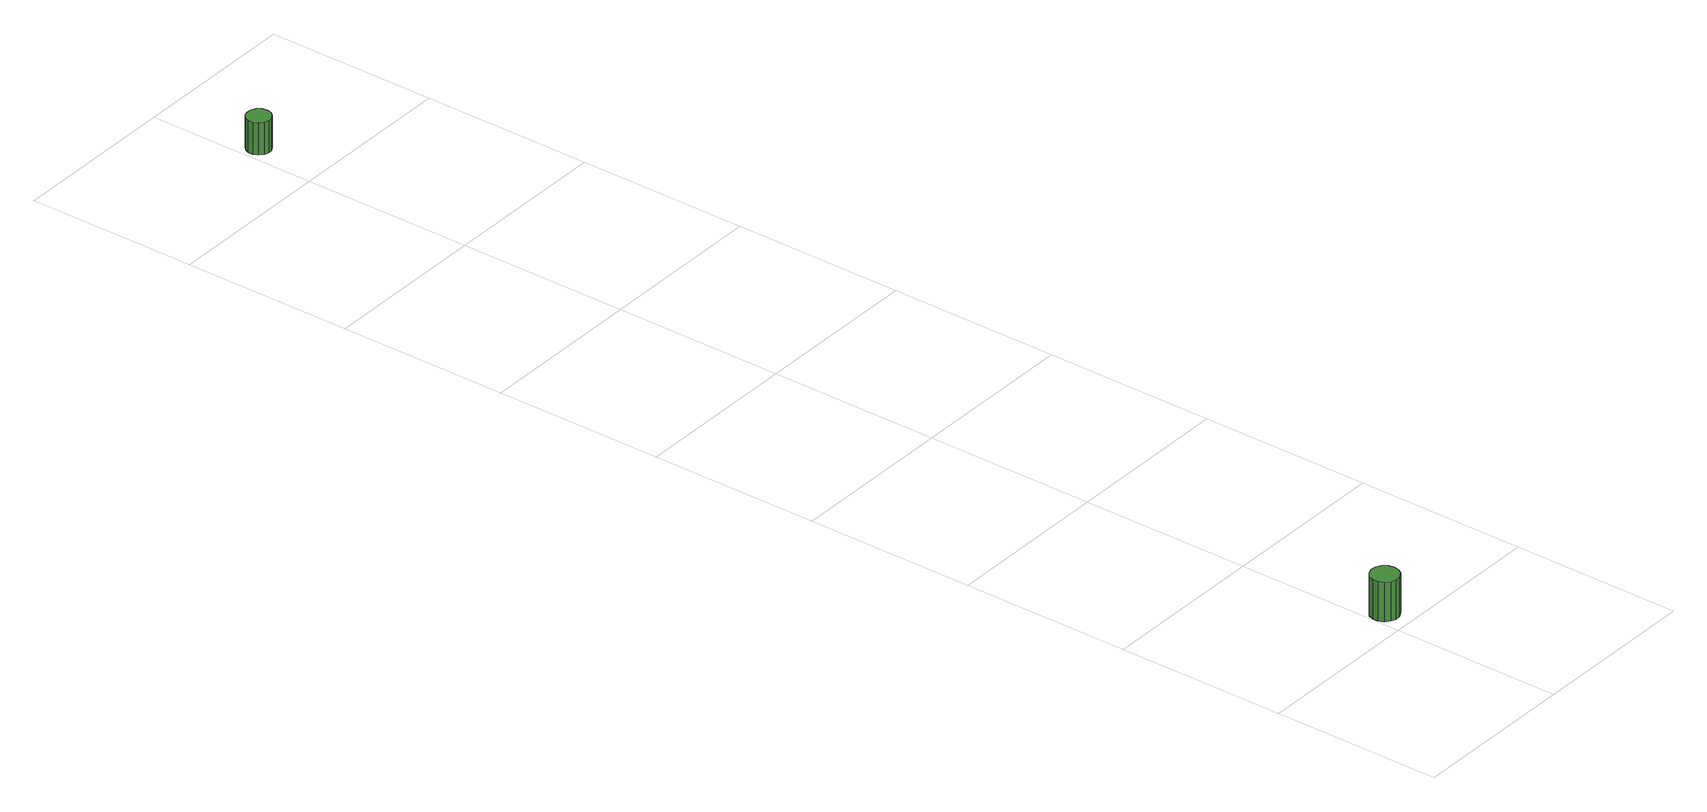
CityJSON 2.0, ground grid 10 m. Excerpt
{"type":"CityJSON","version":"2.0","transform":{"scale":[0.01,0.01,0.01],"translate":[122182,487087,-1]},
"CityObjects":{
"tree1":{"type":"SolitaryVegetationObject","attributes":{"function":"something"},"geometry":[{"type":"MultiSurface","lod":"1","boundaries":[[[0,1,2,3,4,5,6,7,8,9,10,11,12,13,14]],[[15,16,17,18,19,20,21,22,23,24,25,26,27,28,29]],[[0,29,28,1]],[[1,28,27,2]],[[2,27,26,3]],[[3,26,25,4]],[[4,25,24,5]],[[5,24,23,6]],[[6,23,22,7]],[[7,22,21,8]],[[8,21,20,9]],[[9,20,19,10]],[[10,19,18,11]],[[11,18,17,12]],[[12,17,16,13]],[[13,16,15,14]],[[14,15,29,0]]]}]},
"tree2":{"type":"SolitaryVegetationObject","attributes":{"function":"something"},"geometry":[{"type":"MultiSurface","lod":"1","boundaries":[[[30,31,32,33,34,35,36,37,38,39,40,41,42,43,44]],[[45,46,47,48,49,50,51,52,53,54,55,56,57,58,59]],[[30,59,58,31]],[[31,58,57,32]],[[32,57,56,33]],[[33,56,55,34]],[[34,55,54,35]],[[35,54,53,36]],[[36,53,52,37]],[[37,52,51,38]],[[38,51,50,39]],[[39,50,49,40]],[[40,49,48,41]],[[41,48,47,42]],[[42,47,46,43]],[[43,46,45,44]],[[44,45,59,30]]]}]}
},
"vertices":[
[170,154,287],[163,187,287],[144,214,287],[114,231,287],[81,235,287],[49,224,287],[23,202,287],[10,171,287],[10,137,287],[23,106,287],[49,84,287],[81,73,287],[114,77,287],[144,94,287],[163,121,287],[163,121,49],[144,94,49],[114,77,49],[81,73,49],[49,84,49],[23,106,49],[10,137,49],[10,171,49],[23,202,49],[49,224,49],[81,235,49],[114,231,49],[144,214,49],[163,187,49],[170,154,49],
[152,7386,256],[146,7415,256],[129,7438,256],[104,7452,256],[76,7455,256],[48,7447,256],[27,7427,256],[15,7401,256],[15,7372,256],[27,7346,256],[48,7326,256],[76,7317,256],[104,7320,256],[129,7335,256],[146,7358,256],[146,7358,62],[129,7335,62],[104,7320,62],[76,7317,62],[48,7326,62],[27,7346,62],[15,7372,62],[15,7401,62],[27,7427,62],[48,7447,62],[76,7455,62],[104,7452,62],[129,7438,62],[146,7415,62],[152,7386,62]
]}
